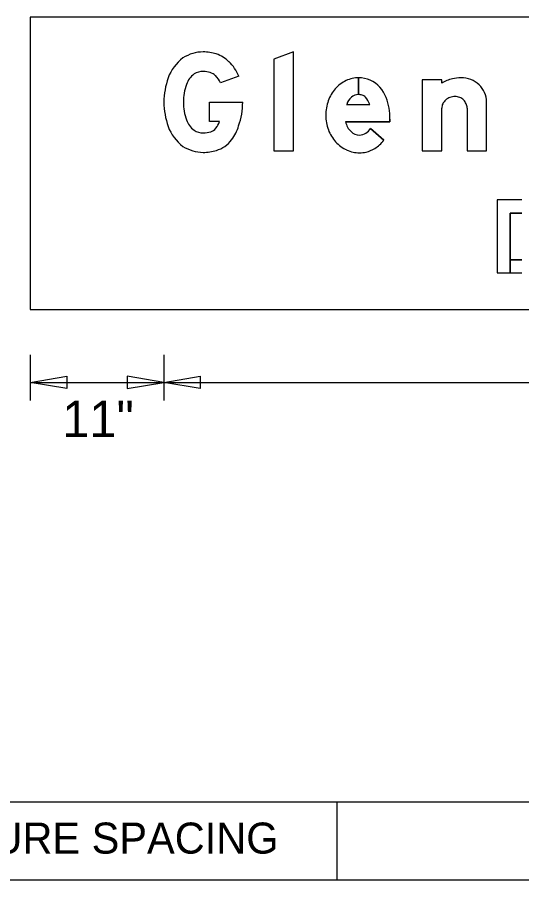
# Model space of a CAD drawing. Extents: x 764 to 1076, y -284 to -242.
# Drawn here: x 812.85 to 816.3, y -271.2 to -265.3 of the extents above; entities that cross this region are included whole.
import ezdxf

# ---------------------------------------------------------------- set-up
doc = ezdxf.new("R2010")
doc.units = 0
for name, color, linetype in [('GSBWFill', 7, 'Continuous'), ('GSColorFill', 7, 'Continuous'), ('GSDims', 7, 'Continuous'), ('GSOutline', 7, 'Continuous'), ('SheetLinesMisc2_dp', 7, 'Continuous'), ('TextMinor', 7, 'Continuous')]:
    doc.layers.add(name, color=color, linetype=linetype)

msp = doc.modelspace()

# ---------------------------------------------------------------- linework, layer by layer
at = {"layer": 'GSBWFill'}
for p, q in [((821.9359, -265.2967), (812.9359, -265.2967)), ((812.9359, -265.2967), (812.9359, -267.2967)), ((815.184, -265.7114), (815.184, -265.8264)), ((815.184, -265.8264), (815.184, -265.7114)), ((815.1027, -265.8932), (815.2606, -265.8932)), ((815.9271, -265.919), (815.9271, -266.2114)), ((815.2659, -266.0584), (815.3572, -266.1392)), ((816.2224, -267.0471), (816.3015, -267.0471)), ((812.9359, -267.2967), (821.9359, -267.2967))]:
    msp.add_line(p, q, dxfattribs=at)
msp.add_lwpolyline([(814.7382, -266.2114), (814.7382, -265.5331), (814.6048, -265.5836), (814.6048, -266.2114)], close=True, dxfattribs=at)
for points in [[(814.3644, -265.6992), (814.2396, -265.7467)], [(815.7538, -265.7488), (815.7538, -265.7247), (815.6204, -265.7247), (815.6204, -266.2114), (815.7538, -266.2114), (815.7538, -265.919)], [(814.2321, -266.0114), (814.1627, -266.0114), (814.1627, -265.8781), (814.3908, -265.8781)], [(815.9271, -266.2114), (816.0604, -266.2114), (816.0604, -265.8751)], [(815.3993, -265.9942), (815.3993, -266.0132), (815.0951, -266.0132)], [(816.3015, -266.5471), (816.1323, -266.5471), (816.1323, -267.0471), (816.2223, -267.0471), (816.2223, -266.6371), (816.3015, -266.6371)], [(816.3015, -266.9571), (816.2224, -266.9571), (816.2224, -267.0471)]]:
    msp.add_lwpolyline(points, dxfattribs=at)
for centre, major_axis, ratio, start_param, end_param in [((814.1208, -265.7896), (0, 0.2553), 0.999998, 6.282946, 6.85835), ((814.1208, -265.8208), (0, 0.2866), 0.999998, 5.968128, 6.283185), ((814.1394, -265.7639), (0, 0.2267), 0.999998, 5.51497, 5.968128), ((814.154, -265.8092), (0, 0.2904), 0.999998, 0.634329, 1.227998), ((814.0897, -265.8153), (0, 0.2982), 0.999998, 5.112302, 5.51497), ((814.154, -265.8092), (0, 0.1571), 0.999998, 0.660238, 1.227998), ((814.1208, -265.7896), (0, 0.1221), 0.999998, 6.282815, 6.826868), ((814.1208, -265.8208), (0, 0.1532), 0.999998, 5.968128, 6.283185), ((814.1394, -265.7639), (0, 0.0934), 0.999998, 5.51497, 5.968128), ((814.3778, -265.886), (0, 0.527), 0.999998, 1.233536, 1.555728), ((814.0897, -265.8153), (0, 0.1649), 0.999998, 5.141395, 5.51497), ((815.1975, -265.9375), (0, 0.2292), 0.999995, 0.44196, 0.851746), ((815.184, -265.9089), (0, 0.1975), 0.999995, 0, 0.44196), ((815.184, -265.9089), (0, 0.1975), 0.999995, 5.868518, 6.283016), ((815.179, -265.9167), (0, 0.2067), 0.999995, 5.061282, 5.861635), ((815.8827, -265.9513), (0, 0.2401), 0.999998, 0.235088, 0.567132), ((815.885, -265.9781), (0, 0.2667), 0.999998, 0, 0.219986), ((815.885, -265.8991), (0, 0.1877), 0.999998, 5.914285, 6.283185), ((815.8895, -265.8874), (0, 0.1752), 0.999998, 5.532258, 5.914285), ((814.3481, -265.8782), (0, 0.3631), 0.999998, 1.228714, 1.570494), ((815.2187, -265.956), (0, 0.2573), 0.999995, 0.851746, 1.222943), ((815.8965, -265.8799), (0, 0.1649), 0.999998, 5.130076, 5.532258), ((815.2519, -265.9681), (0, 0.2926), 0.999995, 1.222943, 1.570796), ((815.2029, -265.9237), (0, 0.1047), 0.999995, 0.703138, 1.275447), ((815.184, -265.9037), (0, 0.0773), 0.999995, 0, 0.684319), ((815.184, -265.916), (0, 0.0896), 0.999995, 6.008019, 6.282813), ((815.1948, -265.8779), (0, 0.05), 0.999995, 5.468651, 6.008019), ((815.1351, -265.9341), (0, 0.132), 0.999995, 5.027692, 5.468651), ((814.966, -265.9942), (0, 0.4333), 0.999995, 4.712389, 5.061282), ((815.8339, -265.9241), (0, 0.0812), 0.999998, 0.715718, 1.126231), ((815.8408, -265.932), (0, 0.0917), 0.999998, 0.345704, 0.715718), ((815.8452, -265.9444), (0, 0.105), 0.999998, 0, 0.345704), ((815.8452, -265.9237), (0, 0.0842), 0.999998, 5.900624, 6.283185), ((815.8462, -265.9214), (0, 0.0818), 0.999998, 5.51227, 5.900624), ((815.8476, -265.92), (0, 0.0797), 0.999998, 5.115435, 5.51227), ((815.9074, -265.8751), (0, 0.1531), 0.999998, 4.712389, 5.130076), ((814.3778, -265.8701), (0, 0.527), 0.999998, 1.585865, 1.908057), ((814.348, -265.8779), (0, 0.363), 0.999998, 1.571362, 1.913142), ((813.903, -265.8781), (0, 0.4878), 0.999998, 4.373891, 4.712389), ((815.8232, -265.919), (0, 0.0694), 0.999998, 1.126231, 1.570796), ((815.8498, -265.919), (0, 0.0773), 0.999998, 4.712389, 5.115435), ((815.2431, -265.9681), (0, 0.2838), 0.999995, 1.570796, 1.928626), ((814.154, -265.9469), (0, 0.2904), 0.999998, 1.913595, 2.507264), ((814.1539, -265.947), (0, 0.1569), 0.999998, 1.913852, 2.481612), ((814.0624, -265.9478), (0, 0.1813), 0.999998, 4.071542, 4.353904), ((814.0624, -265.9478), (0, 0.3146), 0.999998, 4.071542, 4.414751), ((815.2231, -265.9849), (0, 0.1312), 0.999995, 1.788032, 2.378697), ((814.1208, -265.9666), (0, 0.122), 0.999998, 2.597779, 3.141832), ((814.1208, -265.9104), (0, 0.1781), 0.999998, 3.141503, 3.435382), ((814.1524, -266.015), (0, 0.0689), 0.999998, 3.435472, 4.071542), ((815.2177, -265.9776), (0, 0.2567), 0.999995, 1.928626, 2.305123), ((815.1922, -266.0168), (0, 0.0868), 0.999995, 2.383204, 3.128268), ((815.1845, -266.0081), (0, 0.0957), 0.999995, 3.209537, 4.158837), ((814.1524, -266.015), (0, 0.2023), 0.999998, 3.435472, 4.071542), ((815.2014, -265.9922), (0, 0.2348), 0.999995, 2.305123, 2.711411), ((815.1617, -265.9861), (0, 0.2483), 0.999995, 3.710413, 4.047817), ((814.1208, -265.9666), (0, 0.2553), 0.999998, 2.566428, 3.141832), ((814.1208, -265.9105), (0, 0.3114), 0.999998, 3.141593, 3.435472), ((815.191, -266.015), (0, 0.2098), 0.999995, 2.711411, 3.141593), ((815.191, -266.015), (0, 0.2098), 0.999995, 3.141593, 3.35931), ((815.1967, -266.0408), (0, 0.1833), 0.999995, 3.35931, 3.710413)]:
    msp.add_ellipse(centre, major_axis=major_axis, ratio=ratio, start_param=start_param, end_param=end_param, dxfattribs=at)
at = {"layer": 'GSColorFill'}
for p, q in [((821.9359, -265.2967), (812.9359, -265.2967)), ((812.9359, -265.2967), (812.9359, -267.2967)), ((821.9359, -265.2967), (812.9359, -265.2967)), ((812.9359, -265.2967), (812.9359, -267.2967)), ((815.184, -265.7114), (815.184, -265.8264)), ((815.184, -265.8264), (815.184, -265.7114)), ((815.1027, -265.8932), (815.2606, -265.8932)), ((815.9271, -265.919), (815.9271, -266.2114)), ((815.2659, -266.0584), (815.3572, -266.1392)), ((816.2224, -267.0471), (816.3015, -267.0471)), ((812.9359, -267.2967), (821.9359, -267.2967)), ((812.9359, -267.2967), (821.9359, -267.2967))]:
    msp.add_line(p, q, dxfattribs=at)
msp.add_lwpolyline([(814.7382, -266.2114), (814.7382, -265.5331), (814.6048, -265.5836), (814.6048, -266.2114)], close=True, dxfattribs=at)
for points in [[(814.3644, -265.6992), (814.2396, -265.7467)], [(815.7538, -265.7488), (815.7538, -265.7247), (815.6204, -265.7247), (815.6204, -266.2114), (815.7538, -266.2114), (815.7538, -265.919)], [(814.2321, -266.0114), (814.1627, -266.0114), (814.1627, -265.8781), (814.3908, -265.8781)], [(815.9271, -266.2114), (816.0604, -266.2114), (816.0604, -265.8751)], [(815.3993, -265.9942), (815.3993, -266.0132), (815.0951, -266.0132)], [(816.3015, -266.5471), (816.1323, -266.5471), (816.1323, -267.0471), (816.2223, -267.0471), (816.2223, -266.6371), (816.3015, -266.6371)], [(816.3015, -266.9571), (816.2224, -266.9571), (816.2224, -267.0471)]]:
    msp.add_lwpolyline(points, dxfattribs=at)
for centre, major_axis, ratio, start_param, end_param in [((814.1208, -265.7896), (0, 0.2553), 0.999998, 6.282946, 6.85835), ((814.1208, -265.8208), (0, 0.2866), 0.999998, 5.968128, 6.283185), ((814.1394, -265.7639), (0, 0.2267), 0.999998, 5.51497, 5.968128), ((814.154, -265.8092), (0, 0.2904), 0.999998, 0.634329, 1.227998), ((814.0897, -265.8153), (0, 0.2982), 0.999998, 5.112302, 5.51497), ((814.154, -265.8092), (0, 0.1571), 0.999998, 0.660238, 1.227998), ((814.1208, -265.7896), (0, 0.1221), 0.999998, 6.282815, 6.826868), ((814.1208, -265.8208), (0, 0.1532), 0.999998, 5.968128, 6.283185), ((814.1394, -265.7639), (0, 0.0934), 0.999998, 5.51497, 5.968128), ((814.3778, -265.886), (0, 0.527), 0.999998, 1.233536, 1.555728), ((814.0897, -265.8153), (0, 0.1649), 0.999998, 5.141395, 5.51497), ((815.1975, -265.9375), (0, 0.2292), 0.999995, 0.44196, 0.851746), ((815.184, -265.9089), (0, 0.1975), 0.999995, 0, 0.44196), ((815.184, -265.9089), (0, 0.1975), 0.999995, 5.868518, 6.283016), ((815.179, -265.9167), (0, 0.2067), 0.999995, 5.061282, 5.861635), ((815.8827, -265.9513), (0, 0.2401), 0.999998, 0.235088, 0.567132), ((815.885, -265.9781), (0, 0.2667), 0.999998, 0, 0.219986), ((815.885, -265.8991), (0, 0.1877), 0.999998, 5.914285, 6.283185), ((815.8895, -265.8874), (0, 0.1752), 0.999998, 5.532258, 5.914285), ((814.3481, -265.8782), (0, 0.3631), 0.999998, 1.228714, 1.570494), ((815.2187, -265.956), (0, 0.2573), 0.999995, 0.851746, 1.222943), ((815.8965, -265.8799), (0, 0.1649), 0.999998, 5.130076, 5.532258), ((815.2519, -265.9681), (0, 0.2926), 0.999995, 1.222943, 1.570796), ((815.2029, -265.9237), (0, 0.1047), 0.999995, 0.703138, 1.275447), ((815.184, -265.9037), (0, 0.0773), 0.999995, 0, 0.684319), ((815.184, -265.916), (0, 0.0896), 0.999995, 6.008019, 6.282813), ((815.1948, -265.8779), (0, 0.05), 0.999995, 5.468651, 6.008019), ((815.1351, -265.9341), (0, 0.132), 0.999995, 5.027692, 5.468651), ((814.966, -265.9942), (0, 0.4333), 0.999995, 4.712389, 5.061282), ((815.8339, -265.9241), (0, 0.0812), 0.999998, 0.715718, 1.126231), ((815.8408, -265.932), (0, 0.0917), 0.999998, 0.345704, 0.715718), ((815.8452, -265.9444), (0, 0.105), 0.999998, 0, 0.345704), ((815.8452, -265.9237), (0, 0.0842), 0.999998, 5.900624, 6.283185), ((815.8462, -265.9214), (0, 0.0818), 0.999998, 5.51227, 5.900624), ((815.8476, -265.92), (0, 0.0797), 0.999998, 5.115435, 5.51227), ((815.9074, -265.8751), (0, 0.1531), 0.999998, 4.712389, 5.130076), ((814.3778, -265.8701), (0, 0.527), 0.999998, 1.585865, 1.908057), ((814.348, -265.8779), (0, 0.363), 0.999998, 1.571362, 1.913142), ((813.903, -265.8781), (0, 0.4878), 0.999998, 4.373891, 4.712389), ((815.8232, -265.919), (0, 0.0694), 0.999998, 1.126231, 1.570796), ((815.8498, -265.919), (0, 0.0773), 0.999998, 4.712389, 5.115435), ((815.2431, -265.9681), (0, 0.2838), 0.999995, 1.570796, 1.928626), ((814.154, -265.9469), (0, 0.2904), 0.999998, 1.913595, 2.507264), ((814.1539, -265.947), (0, 0.1569), 0.999998, 1.913852, 2.481612), ((814.0624, -265.9478), (0, 0.1813), 0.999998, 4.071542, 4.353904), ((814.0624, -265.9478), (0, 0.3146), 0.999998, 4.071542, 4.414751), ((815.2231, -265.9849), (0, 0.1312), 0.999995, 1.788032, 2.378697), ((814.1208, -265.9666), (0, 0.122), 0.999998, 2.597779, 3.141832), ((814.1208, -265.9104), (0, 0.1781), 0.999998, 3.141503, 3.435382), ((814.1524, -266.015), (0, 0.0689), 0.999998, 3.435472, 4.071542), ((815.2177, -265.9776), (0, 0.2567), 0.999995, 1.928626, 2.305123), ((815.1922, -266.0168), (0, 0.0868), 0.999995, 2.383204, 3.128268), ((815.1845, -266.0081), (0, 0.0957), 0.999995, 3.209537, 4.158837), ((814.1524, -266.015), (0, 0.2023), 0.999998, 3.435472, 4.071542), ((815.2014, -265.9922), (0, 0.2348), 0.999995, 2.305123, 2.711411), ((815.1617, -265.9861), (0, 0.2483), 0.999995, 3.710413, 4.047817), ((814.1208, -265.9666), (0, 0.2553), 0.999998, 2.566428, 3.141832), ((814.1208, -265.9105), (0, 0.3114), 0.999998, 3.141593, 3.435472), ((815.191, -266.015), (0, 0.2098), 0.999995, 2.711411, 3.141593), ((815.191, -266.015), (0, 0.2098), 0.999995, 3.141593, 3.35931), ((815.1967, -266.0408), (0, 0.1833), 0.999995, 3.35931, 3.710413)]:
    msp.add_ellipse(centre, major_axis=major_axis, ratio=ratio, start_param=start_param, end_param=end_param, dxfattribs=at)
at = {"layer": 'GSDims'}
for p, q in [((812.9359, -267.6092), (812.9359, -267.9217)), ((812.9359, -267.6092), (812.9359, -267.9217)), ((813.8508, -267.6092), (813.8508, -267.9217)), ((813.8508, -267.6092), (813.8508, -267.9217)), ((812.9359, -267.7967), (813.8508, -267.7967)), ((813.8508, -267.7967), (821.0208, -267.7967))]:
    msp.add_line(p, q, dxfattribs=at)
for points in [[(812.9359, -267.7967), (813.1859, -267.7551), (813.1859, -267.8384)], [(813.8508, -267.7967), (813.6008, -267.7551), (813.6008, -267.8384)], [(813.8508, -267.7967), (814.1008, -267.7551), (814.1008, -267.8384)]]:
    msp.add_lwpolyline(points, close=True, dxfattribs=at)
at = {"layer": 'GSOutline'}
for p, q in [((821.9359, -265.2967), (812.9359, -265.2967)), ((812.9359, -265.2967), (812.9359, -267.2967)), ((815.1027, -265.8932), (815.2606, -265.8932)), ((815.9271, -265.919), (815.9271, -266.2114)), ((815.3572, -266.1392), (815.2659, -266.0584)), ((816.2223, -266.9571), (816.3015, -266.9571)), ((812.9359, -267.2967), (821.9359, -267.2967))]:
    msp.add_line(p, q, dxfattribs=at)
msp.add_lwpolyline([(814.7382, -266.2114), (814.7382, -265.5331), (814.6048, -265.5836), (814.6048, -266.2114)], close=True, dxfattribs=at)
for points in [[(814.3644, -265.6992), (814.2396, -265.7467)], [(815.7538, -265.7488), (815.7538, -265.7247), (815.6204, -265.7247), (815.6204, -266.2114), (815.7538, -266.2114), (815.7538, -265.919)], [(814.2321, -266.0114), (814.1627, -266.0114), (814.1627, -265.8781), (814.3908, -265.8781)], [(815.9271, -266.2114), (816.0604, -266.2114), (816.0604, -265.8751)], [(815.0951, -266.0132), (815.3993, -266.0132), (815.3993, -265.9942)], [(816.3015, -266.5471), (816.1323, -266.5471), (816.1323, -267.0471), (816.3015, -267.0471)], [(816.3015, -266.6371), (816.2223, -266.6371), (816.2223, -266.9571)]]:
    msp.add_lwpolyline(points, dxfattribs=at)
for centre, major_axis, ratio, start_param, end_param in [((814.1208, -265.7896), (0, 0.2553), 0.999998, 6.282946, 6.85835), ((814.1208, -265.8208), (0, 0.2866), 0.999998, 5.968128, 6.283185), ((814.1394, -265.7639), (0, 0.2267), 0.999998, 5.51497, 5.968128), ((814.154, -265.8092), (0, 0.2904), 0.999998, 0.634329, 1.227998), ((814.0897, -265.8153), (0, 0.2982), 0.999998, 5.112302, 5.51497), ((814.154, -265.8092), (0, 0.1571), 0.999998, 0.660238, 1.227998), ((814.1208, -265.7896), (0, 0.1221), 0.999998, 6.282815, 6.826868), ((814.1208, -265.8208), (0, 0.1532), 0.999998, 5.968128, 6.283185), ((814.1394, -265.7639), (0, 0.0934), 0.999998, 5.51497, 5.968128), ((814.3778, -265.886), (0, 0.527), 0.999998, 1.233536, 1.555728), ((814.0897, -265.8153), (0, 0.1649), 0.999998, 5.141395, 5.51497), ((815.1975, -265.9375), (0, 0.2292), 0.999995, 0.44196, 0.851746), ((815.184, -265.9089), (0, 0.1975), 0.999995, 0, 0.44196), ((815.184, -265.9089), (0, 0.1975), 0.999995, 5.868518, 6.283185), ((815.179, -265.9167), (0, 0.2067), 0.999995, 5.061282, 5.861635), ((815.8827, -265.9513), (0, 0.2401), 0.999998, 0.235088, 0.567132), ((815.885, -265.9781), (0, 0.2667), 0.999998, 0, 0.219986), ((815.885, -265.8991), (0, 0.1877), 0.999998, 5.914285, 6.283185), ((815.8895, -265.8874), (0, 0.1752), 0.999998, 5.532258, 5.914285), ((814.3481, -265.8782), (0, 0.3631), 0.999998, 1.228714, 1.570494), ((815.2187, -265.956), (0, 0.2573), 0.999995, 0.851746, 1.222943), ((815.8965, -265.8799), (0, 0.1649), 0.999998, 5.130076, 5.532258), ((815.2519, -265.9681), (0, 0.2926), 0.999995, 1.222943, 1.570796), ((815.2029, -265.9237), (0, 0.1047), 0.999995, 0.703138, 1.275447), ((815.184, -265.9037), (0, 0.0773), 0.999995, 0, 0.684319), ((815.184, -265.916), (0, 0.0896), 0.999995, 6.008019, 6.283185), ((815.1948, -265.8779), (0, 0.05), 0.999995, 5.468651, 6.008019), ((815.1351, -265.9341), (0, 0.132), 0.999995, 5.027692, 5.468651), ((814.966, -265.9942), (0, 0.4333), 0.999995, 4.712389, 5.061282), ((815.8339, -265.9241), (0, 0.0812), 0.999998, 0.715718, 1.126231), ((815.8408, -265.932), (0, 0.0917), 0.999998, 0.345704, 0.715718), ((815.8452, -265.9444), (0, 0.105), 0.999998, 0, 0.345704), ((815.8452, -265.9237), (0, 0.0842), 0.999998, 5.900624, 6.283185), ((815.8462, -265.9214), (0, 0.0818), 0.999998, 5.51227, 5.900624), ((815.8476, -265.92), (0, 0.0797), 0.999998, 5.115435, 5.51227), ((815.9074, -265.8751), (0, 0.1531), 0.999998, 4.712389, 5.130076), ((814.3778, -265.8701), (0, 0.527), 0.999998, 1.585865, 1.908057), ((814.348, -265.8779), (0, 0.363), 0.999998, 1.571362, 1.913142), ((813.903, -265.8781), (0, 0.4878), 0.999998, 4.373891, 4.712389), ((815.8232, -265.919), (0, 0.0694), 0.999998, 1.126231, 1.570796), ((815.8498, -265.919), (0, 0.0773), 0.999998, 4.712389, 5.115435), ((815.2431, -265.9681), (0, 0.2838), 0.999995, 1.570796, 1.928626), ((814.154, -265.9469), (0, 0.2904), 0.999998, 1.913595, 2.507264), ((814.1539, -265.947), (0, 0.1569), 0.999998, 1.913852, 2.481612), ((814.0624, -265.9478), (0, 0.1813), 0.999998, 4.071542, 4.353904), ((814.0624, -265.9478), (0, 0.3146), 0.999998, 4.071542, 4.414751), ((815.2231, -265.9849), (0, 0.1312), 0.999995, 1.788032, 2.378697), ((814.1208, -265.9666), (0, 0.122), 0.999998, 2.597779, 3.141832), ((814.1208, -265.9104), (0, 0.1781), 0.999998, 3.141503, 3.435382), ((814.1524, -266.015), (0, 0.0689), 0.999998, 3.435472, 4.071542), ((815.2177, -265.9776), (0, 0.2567), 0.999995, 1.928626, 2.305123), ((815.1922, -266.0168), (0, 0.0868), 0.999995, 2.383204, 3.128268), ((815.1845, -266.0081), (0, 0.0957), 0.999995, 3.209537, 4.158837), ((814.1524, -266.015), (0, 0.2023), 0.999998, 3.435472, 4.071542), ((815.2014, -265.9922), (0, 0.2348), 0.999995, 2.305123, 2.711411), ((815.1617, -265.9861), (0, 0.2483), 0.999995, 3.710413, 4.047817), ((814.1208, -265.9666), (0, 0.2553), 0.999998, 2.566428, 3.141832), ((814.1208, -265.9105), (0, 0.3114), 0.999998, 3.141593, 3.435472), ((815.191, -266.015), (0, 0.2098), 0.999995, 2.711411, 3.141593), ((815.191, -266.015), (0, 0.2098), 0.999995, 3.141593, 3.35931), ((815.1967, -266.0408), (0, 0.1833), 0.999995, 3.35931, 3.710413)]:
    msp.add_ellipse(centre, major_axis=major_axis, ratio=ratio, start_param=start_param, end_param=end_param, dxfattribs=at)
at = {"layer": 'SheetLinesMisc2_dp'}
for p, q in [((807.2065, -270.6682), (827.6725, -270.6682)), ((815.0354, -270.6682), (815.0354, -271.2023)), ((807.2065, -271.2023), (827.6727, -271.2023))]:
    msp.add_line(p, q, dxfattribs=at)

# ---------------------------------------------------------------- texts
at = {"layer": 'GSDims'}
msp.add_text('11"', height=0.25, dxfattribs=at).set_placement((813.1553, -268.1717))
at = {"layer": 'TextMinor'}
msp.add_text('FIXTURE SPACING', height=0.212581, dxfattribs=at).set_placement((812.0616, -271.0234))

doc.saveas('drawing.dxf')
